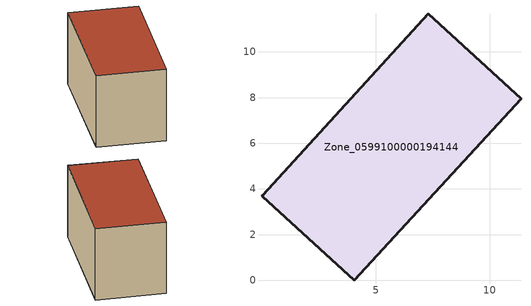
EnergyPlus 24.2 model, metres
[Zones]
Zone_0599100000194144
 floor ground (C_G): 11.36,7.95 4.05,0 0.01,3.69 0.05,3.73 7.29,11.67 z3.21
 wall outside (C_F): 11.36,7.95 7.29,11.67 0.05,3.73 0.01,3.69 4.05,0 11.36,7.95 z3.21:9.29
 roof outside (C_R): 4.05,0 11.36,7.95 7.29,11.67 0.05,3.73 0.01,3.69 z9.29
[BUILDING]
Pand.0599100000194144: North Axis=0; Terrain=City; Loads Convergence Tolerance Value=0.04; Temperature Convergence Tolerance Value=0.4; Solar Distribution=FullExterior; Maximum Number of Warmup Days=25; Minimum Number of Warmup Days=1
[Site:Location]
Rotterdam.The.Hague.AP_ZH_NLD Design_Conditions: Latitude=51.96; Longitude=4.45; Time Zone=1; Elevation=-4.5
[SITE:GROUNDTEMPERATURE:BUILDINGSURFACE]
18, 18, 18, 18, 18, 18, 18, 18, 18, 18, 18, 18
[MATERIAL] Thermal Absorptance=0.9; Solar Absorptance=0.7; Visible Absorptance=0.7
Name | Roughness | Thickness | Conductivity | Density | Specific Heat
G.TI.1946 | MediumSmooth | 0.15 | 1 | 540 | 1210
F.TI.1946 | Rough | 0.3 | 0.857143 | 1920 | 840
R.TI.1946 | MediumRough | 0.2 | 0.1 | 1500 | 1000
[CONSTRUCTION]
C_G: G.TI.1946
C_F: F.TI.1946
C_R: R.TI.1946
[ZONE]
Zone_0599100000194144: Type=1; Multiplier=1; Ceiling Height=Autocalculate; Volume=Autocalculate; Floor Area=autocalculate; Part of Total Floor Area=Yes
[ZONEINFILTRATION:DESIGNFLOWRATE]
Infil_Zone_0599100000194144: Zone or ZoneList or Space or SpaceList=Zone_0599100000194144; Schedule=AlwaysOn; Design Flow Rate Calculation Method=Flow/Area; Flow Rate per Floor Area=0.003; Constant Term Coefficient=1; Temperature Term Coefficient=0; Velocity Term Coefficient=0; Velocity Squared Term Coefficient=0
[HVACTEMPLATE:ZONE:IDEALLOADSAIRSYSTEM]
Zone_0599100000194144: Maximum Heating Supply Air Temperature=50; Minimum Cooling Supply Air Temperature=13; Maximum Heating Supply Air Humidity Ratio=0.0156; Minimum Cooling Supply Air Humidity Ratio=0.0077; Heating Limit=NoLimit; Cooling Limit=NoLimit; Dehumidification Control Type=ConstantSensibleHeatRatio; Cooling Sensible Heat Ratio=0.7; Dehumidification Setpoint=60; Humidification Control Type=None; Humidification Setpoint=30; Outdoor Air Method=None; Outdoor Air Flow Rate per Person=0.00944; Outdoor Air Flow Rate per Zone Floor Area=0; Outdoor Air Flow Rate per Zone=0; Demand Controlled Ventilation Type=None; Outdoor Air Economizer Type=NoEconomizer; Heat Recovery Type=None; Sensible Heat Recovery Effectiveness=0.7; Latent Heat Recovery Effectiveness=0.65
[ZONECONTROL:THERMOSTAT]
ThermostatControl_Zone_0599100000194144: Zone or ZoneList=Zone_0599100000194144; Control Type Schedule=DualSetpointControlType; Control 1=Thermostat_Zone_0599100000194144; Temperature Difference Between Cutout And Setpoint=0
[THERMOSTATSETPOINT:DUALSETPOINT]
Thermostat_Zone_0599100000194144: Heating Setpoint Temperature Schedule=HeatingSetpoint_Zone_0599100000194144; Cooling Setpoint Temperature Schedule=CoolingSetpoint_Zone_0599100000194144
[SCHEDULE:COMPACT]
HeatingSetpoint_Zone_0599100000194144: Through: 12/31, For: AllDays, Until: 24:00, 21
CoolingSetpoint_Zone_0599100000194144: Through: 12/31, For: AllDays, Until: 24:00, 24
DualSetpointControlType: Through: 12/31, For: AllDays, Until: 24:00, 4
AlwaysOn: Through: 12/31, For: AllDays, Until: 24:00, 1
